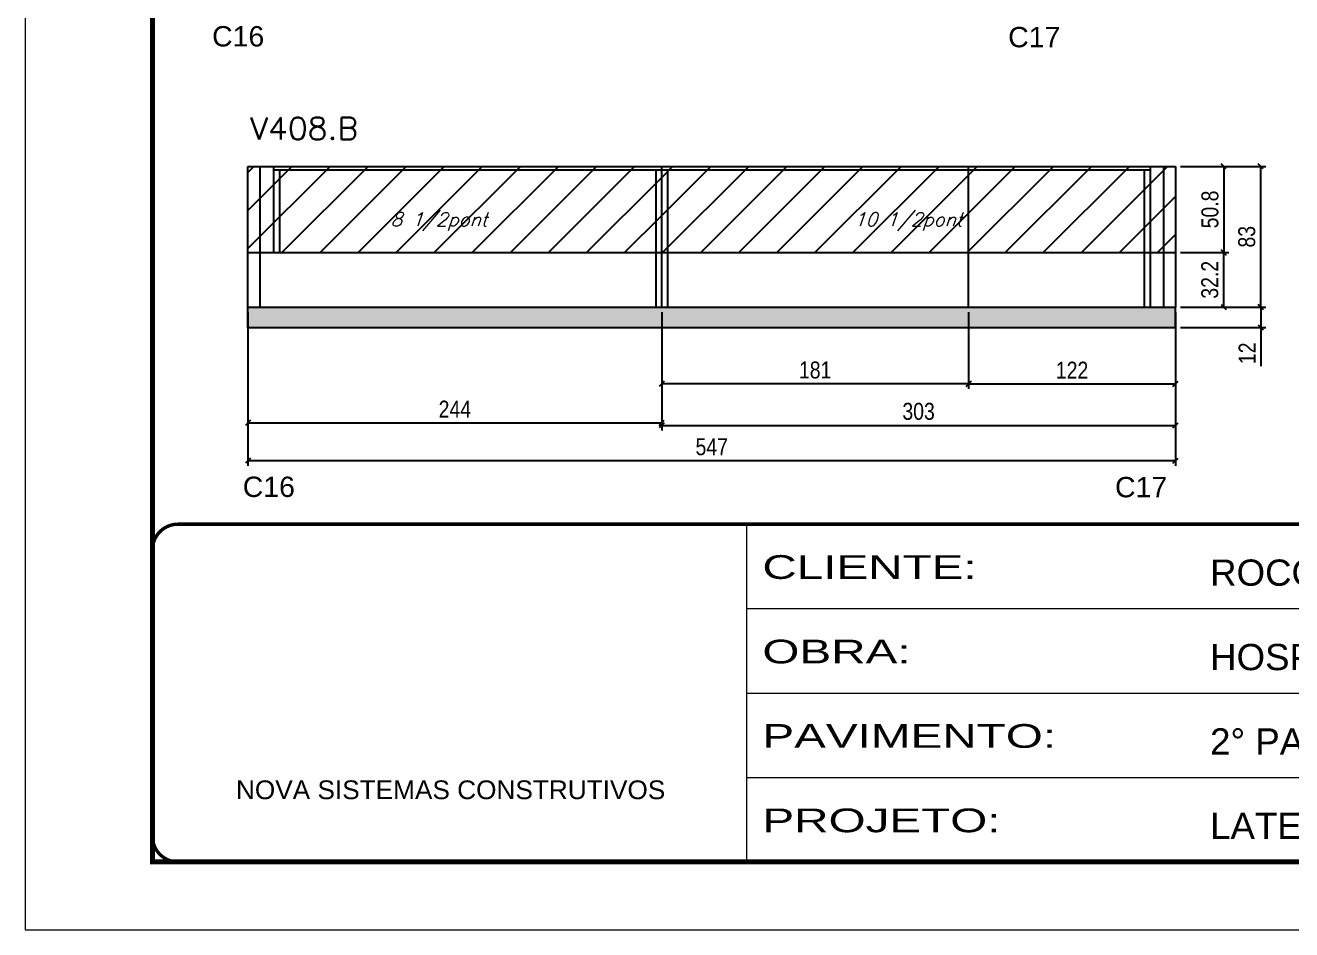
# Model space of a CAD drawing. Extents: x 137137 to 143418, y 10464 to 34486.
# Drawn here: x 140334 to 141081, y 25396 to 25929 of the extents above; entities that cross this region are included whole.
import ezdxf

# ---------------------------------------------------------------- set-up
doc = ezdxf.new("R2010")
doc.units = 0
doc.linetypes.add('CONTINUO', pattern=[0])
doc.linetypes.add('DASHED', pattern=[0.75, 0.5, -0.25])
for name, color, linetype in [('5', 5, 'Continuous'), ('COTA', 241, 'Continuous'), ('Painéis', 200, 'Continuous'), ('Reaproveitamento', 251, 'Continuous'), ('SARR_2.2x7', 40, 'Continuous'), ('SARR_3.5x7', 81, 'Continuous'), ('texto', 7, 'Continuous')]:
    doc.layers.add(name, color=color, linetype=linetype)
for name, color, linetype, lineweight in [('Folhas', 255, 'Continuous', 9), ('SARRAFO DE PRESSAO', 251, 'DASHED', 9), ('Texto Seção', 7, 'Continuous', 15)]:
    doc.layers.add(name, color=color, linetype=linetype, lineweight=lineweight)
doc.styles.add('ARIAL', font='arial.ttf')
doc.styles.add('COTA TECNICA', font='techl___.ttf', dxfattribs={"height": 10})
doc.styles.add('REGUA-120', font='ROMANS.shx', dxfattribs={"height": 15})
doc.styles.add('Romans', font='romans.shx')
doc.styles.get("Standard").update_dxf_attribs({"font": 'arial.ttf'})
doc.styles.add('Tecnologia', font='')
doc.styles.get('Tecnologia').set_extended_font_data('Forgotten Futurist')
doc.dimstyles.new('PAINEL', dxfattribs={"dimtxt": 10, "dimasz": 3, "dimexe": 3, "dimexo": 3, "dimgap": 3, "dimtad": 1, "dimdec": 1, "dimzin": 12, "dimdsep": 46, "dimtxsty": 'COTA TECNICA', "dimblk1": 'OBLIQUE', "dimblk2": 'OBLIQUE', "dimsah": 1, "dimcen": 0.9, "dimclrd": 4, "dimclre": 4, "dimclrt": 240, "dimadec": 1, "dimazin": 3, "dimtfac": 1, "dimtdec": 1, "dimtmove": 0, "dimatfit": 3, "dimfxl": 1, "dimtolj": 1, "dimtzin": 12, "dimarcsym": 0})
pattern_1 = [(45, (914.072, -220.935), (-11.2253202, 11.2253202), [])]

# ---------------------------------------------------------------- blocks, each defined once
blk = doc.blocks.new('9999999999')
at = {"color": 30, "linetype": 'CONTINUO'}
for p, q in [((98564.56, 34230.21), (98564.56, 34429.45)), ((98564.56, 34379.64), (99583.98, 34379.64)), ((98564.56, 34329.83), (99487.98, 34329.83)), ((98564.56, 34280.02), (99487.98, 34280.02))]:
    blk.add_line(p, q, dxfattribs=at)
at = {"color": 30, "linetype": 'CONTINUO', "const_width": 2}
blk.add_lwpolyline([(99583.98, 34230.21), (99583.98, 34414.45, 0.414214), (99568.98, 34429.45), (98228.98, 34429.45, 0.414214), (98213.98, 34414.45), (98213.98, 34245.21, 0.414214), (98228.98, 34230.21), (99583.98, 34230.21)], format="xyb", dxfattribs=at)
at = {"layer": 'Folhas'}
blk.add_lwpolyline([(98138.98, 34190.21), (99623.98, 34190.21), (99623.98, 35240.21), (98138.98, 35240.21)], close=True, dxfattribs=at)
at = {"layer": 'Folhas', "color": 30, "const_width": 3}
blk.add_lwpolyline([(98213.98, 34230.21), (99583.98, 34230.21), (99583.98, 35200.21), (98213.98, 35200.21)], close=True, dxfattribs=at)
at = {"color": 7, "linetype": 'Continuous', "ltscale": 5, "style": 'ARIAL'}
for s, height, p in [('ROCONTEC', 15.483, (98837.68, 34393.13)), ('HOSPITAL ASSUNÇÃO', 15.4829, (98837.68, 34343.32)), ('2° PAVIMENTO', 15.4829, (98837.68, 34293.51)), ('NOVA SISTEMAS CONSTRUTIVOS', 11.0592, (98263.19, 34267.21)), ('LATERAIS DE VIGAS', 15.4829, (98837.68, 34243.7))]:
    blk.add_text(s, height=height, dxfattribs=at).set_placement(p)
at = {"layer": 'Folhas', "color": 7, "style": 'Tecnologia', "width": 1.5}
for s, p in [('CLIENTE:', (98573.65, 34397.17)), ('OBRA:', (98573.65, 34347.31)), ('PAVIMENTO:', (98573.65, 34297.5)), ('PROJETO:', (98573.65, 34247.69))]:
    blk.add_text(s, height=14, dxfattribs=at).set_placement(p)
blk = doc.blocks.new('_Oblique')
at = {"color": 0, "linetype": 'ByBlock', "lineweight": -2}
blk.add_line((-0.5, -0.5), (0.5, 0.5), dxfattribs=at)
blk = doc.blocks.new('*D2123')
at = {"layer": 'COTA', "color": 4, "linetype": 'ByBlock', "lineweight": -2, "transparency": 16777216}
for p, q in [((140709.59, 25760.09), (140709.59, 25690.31)), ((141012.59, 25760.09), (141012.59, 25690.31)), ((140709.59, 25693.31), (141012.59, 25693.31))]:
    blk.add_line(p, q, dxfattribs=at)
at = {"layer": 'Defpoints', "color": 0, "linetype": 'ByBlock', "transparency": 16777216}
for p in [(140709.59, 25763.09), (141012.59, 25763.09), (141012.59, 25693.31)]:
    blk.add_point(p, dxfattribs=at)
at = {"layer": 'COTA', "color": 4, "linetype": 'ByBlock', "lineweight": -2, "transparency": 16777216, "xscale": 3, "yscale": 3, "zscale": 3, "rotation": 180}
blk.add_blockref('_Oblique', (140709.59, 25693.31), dxfattribs=at)
at = {"layer": 'COTA', "color": 4, "linetype": 'ByBlock', "lineweight": -2, "transparency": 16777216, "xscale": 3, "yscale": 3, "zscale": 3}
blk.add_blockref('_Oblique', (141012.59, 25693.31), dxfattribs=at)
at = {"layer": 'COTA', "color": 240, "linetype": 'ByBlock', "transparency": 16777216, "insert": (140861.09, 25701.53), "char_height": 10, "attachment_point": 5, "style": 'COTA TECNICA'}
blk.add_mtext('\\A1;303', dxfattribs=at)
blk = doc.blocks.new('*D2124')
at = {"layer": 'COTA', "color": 4, "linetype": 'ByBlock', "lineweight": -2, "transparency": 16777216}
for p, q in [((140709.59, 25760.09), (140709.59, 25714.82)), ((140890.59, 25760.09), (140890.59, 25714.82)), ((140890.59, 25717.82), (140709.59, 25717.82))]:
    blk.add_line(p, q, dxfattribs=at)
at = {"layer": 'Defpoints', "color": 0, "linetype": 'ByBlock', "transparency": 16777216}
for p in [(140709.59, 25763.09), (140890.59, 25763.09), (140709.59, 25717.82)]:
    blk.add_point(p, dxfattribs=at)
at = {"layer": 'COTA', "color": 4, "linetype": 'ByBlock', "lineweight": -2, "transparency": 16777216, "xscale": 3, "yscale": 3, "zscale": 3, "rotation": 180}
blk.add_blockref('_Oblique', (140709.59, 25717.82), dxfattribs=at)
at = {"layer": 'COTA', "color": 4, "linetype": 'ByBlock', "lineweight": -2, "transparency": 16777216, "xscale": 3, "yscale": 3, "zscale": 3}
blk.add_blockref('_Oblique', (140890.59, 25717.82), dxfattribs=at)
at = {"layer": 'COTA', "color": 240, "linetype": 'ByBlock', "transparency": 16777216, "insert": (140800.09, 25725.92), "char_height": 10, "attachment_point": 5, "style": 'COTA TECNICA'}
blk.add_mtext('\\A1;181', dxfattribs=at)
blk = doc.blocks.new('*D2125')
at = {"layer": 'COTA', "color": 4, "linetype": 'ByBlock', "lineweight": -2, "transparency": 16777216}
for p, q in [((140890.59, 25760.09), (140890.59, 25714.82)), ((141012.59, 25760.09), (141012.59, 25714.82)), ((140890.59, 25717.82), (141012.59, 25717.82))]:
    blk.add_line(p, q, dxfattribs=at)
at = {"layer": 'Defpoints', "color": 0, "linetype": 'ByBlock', "transparency": 16777216}
for p in [(140890.59, 25763.09), (141012.59, 25763.09), (141012.59, 25717.82)]:
    blk.add_point(p, dxfattribs=at)
at = {"layer": 'COTA', "color": 4, "linetype": 'ByBlock', "lineweight": -2, "transparency": 16777216, "xscale": 3, "yscale": 3, "zscale": 3, "rotation": 180}
blk.add_blockref('_Oblique', (140890.59, 25717.82), dxfattribs=at)
at = {"layer": 'COTA', "color": 4, "linetype": 'ByBlock', "lineweight": -2, "transparency": 16777216, "xscale": 3, "yscale": 3, "zscale": 3}
blk.add_blockref('_Oblique', (141012.59, 25717.82), dxfattribs=at)
at = {"layer": 'COTA', "color": 240, "linetype": 'ByBlock', "transparency": 16777216, "insert": (140951.59, 25725.88), "char_height": 10, "attachment_point": 5, "style": 'COTA TECNICA'}
blk.add_mtext('\\A1;122', dxfattribs=at)
blk = doc.blocks.new('*D2126')
at = {"layer": 'COTA', "color": 4, "linetype": 'ByBlock', "lineweight": -2, "transparency": 16777216}
for p, q in [((141015.59, 25846.09), (141044.07, 25846.09)), ((141041.07, 25846.09), (141041.07, 25795.29)), ((141015.59, 25795.29), (141044.07, 25795.29))]:
    blk.add_line(p, q, dxfattribs=at)
at = {"layer": 'Defpoints', "color": 0, "linetype": 'ByBlock', "transparency": 16777216}
for p in [(141012.59, 25846.09), (141012.59, 25795.29), (141041.07, 25795.29)]:
    blk.add_point(p, dxfattribs=at)
at = {"layer": 'COTA', "color": 4, "linetype": 'ByBlock', "lineweight": -2, "transparency": 16777216, "xscale": 3, "yscale": 3, "zscale": 3}
for p, rotation in [((141041.07, 25846.09), 90), ((141041.07, 25795.29), 270)]:
    blk.add_blockref('_Oblique', p, dxfattribs=dict(at, rotation=rotation))
at = {"layer": 'COTA', "color": 240, "linetype": 'ByBlock', "transparency": 16777216, "insert": (141032.94, 25820.69), "char_height": 10, "attachment_point": 5, "rotation": 90, "style": 'COTA TECNICA'}
blk.add_mtext('\\A1;50.8', dxfattribs=at)
blk = doc.blocks.new('*D2127')
at = {"layer": 'COTA', "color": 4, "linetype": 'ByBlock', "lineweight": -2, "transparency": 16777216}
for p, q in [((141015.59, 25763.09), (141065.88, 25763.09)), ((141062.88, 25763.09), (141062.88, 25751.09)), ((141015.59, 25751.09), (141065.88, 25751.09)), ((141062.88, 25751.09), (141062.88, 25728.18))]:
    blk.add_line(p, q, dxfattribs=at)
at = {"layer": 'Defpoints', "color": 0, "linetype": 'ByBlock', "transparency": 16777216}
for p in [(141012.59, 25763.09), (141062.88, 25763.09), (141012.59, 25751.09)]:
    blk.add_point(p, dxfattribs=at)
at = {"layer": 'COTA', "color": 4, "linetype": 'ByBlock', "lineweight": -2, "transparency": 16777216, "xscale": 3, "yscale": 3, "zscale": 3}
for p, rotation in [((141062.88, 25763.09), 90), ((141062.88, 25751.09), 270)]:
    blk.add_blockref('_Oblique', p, dxfattribs=dict(at, rotation=rotation))
at = {"layer": 'COTA', "color": 240, "linetype": 'ByBlock', "transparency": 16777216, "insert": (141054.82, 25735.83), "char_height": 10, "attachment_point": 5, "rotation": 90, "style": 'COTA TECNICA'}
blk.add_mtext('\\A1;12', dxfattribs=at)
blk = doc.blocks.new('*D2128')
at = {"layer": 'COTA', "color": 4, "linetype": 'ByBlock', "lineweight": -2, "transparency": 16777216}
for p, q in [((141015.59, 25846.09), (141065.88, 25846.09)), ((141062.88, 25763.09), (141062.88, 25846.09)), ((141015.59, 25763.09), (141065.88, 25763.09))]:
    blk.add_line(p, q, dxfattribs=at)
at = {"layer": 'Defpoints', "color": 0, "linetype": 'ByBlock', "transparency": 16777216}
for p in [(141012.59, 25846.09), (141062.88, 25846.09), (141012.59, 25763.09)]:
    blk.add_point(p, dxfattribs=at)
at = {"layer": 'COTA', "color": 4, "linetype": 'ByBlock', "lineweight": -2, "transparency": 16777216, "xscale": 3, "yscale": 3, "zscale": 3}
for p, rotation in [((141062.88, 25846.09), 90), ((141062.88, 25763.09), 270)]:
    blk.add_blockref('_Oblique', p, dxfattribs=dict(at, rotation=rotation))
at = {"layer": 'COTA', "color": 240, "linetype": 'ByBlock', "transparency": 16777216, "insert": (141054.64, 25804.59), "char_height": 10, "attachment_point": 5, "rotation": 90, "style": 'COTA TECNICA'}
blk.add_mtext('\\A1;83', dxfattribs=at)
blk = doc.blocks.new('*D2129')
at = {"layer": 'COTA', "color": 4, "linetype": 'ByBlock', "lineweight": -2, "transparency": 16777216}
for p, q in [((140465.59, 25760.09), (140465.59, 25669.5)), ((141012.59, 25760.09), (141012.59, 25669.5)), ((140465.59, 25672.5), (141012.59, 25672.5))]:
    blk.add_line(p, q, dxfattribs=at)
at = {"layer": 'Defpoints', "color": 0, "linetype": 'ByBlock', "transparency": 16777216}
for p in [(140465.59, 25763.09), (141012.59, 25763.09), (141012.59, 25672.5)]:
    blk.add_point(p, dxfattribs=at)
at = {"layer": 'COTA', "color": 4, "linetype": 'ByBlock', "lineweight": -2, "transparency": 16777216, "xscale": 3, "yscale": 3, "zscale": 3, "rotation": 180}
blk.add_blockref('_Oblique', (140465.59, 25672.5), dxfattribs=at)
at = {"layer": 'COTA', "color": 4, "linetype": 'ByBlock', "lineweight": -2, "transparency": 16777216, "xscale": 3, "yscale": 3, "zscale": 3}
blk.add_blockref('_Oblique', (141012.59, 25672.5), dxfattribs=at)
at = {"layer": 'COTA', "color": 240, "linetype": 'ByBlock', "transparency": 16777216, "insert": (140739.09, 25680.61), "char_height": 10, "attachment_point": 5, "style": 'COTA TECNICA'}
blk.add_mtext('\\A1;547', dxfattribs=at)
blk = doc.blocks.new('*D2130')
at = {"layer": 'COTA', "color": 4, "lineweight": -2, "ltscale": 25, "transparency": 16777216}
for p, q in [((141015.59, 25795.29), (141044.07, 25795.29)), ((141041.07, 25763.09), (141041.07, 25795.29)), ((141015.59, 25763.09), (141044.07, 25763.09))]:
    blk.add_line(p, q, dxfattribs=at)
at = {"layer": 'Defpoints', "color": 0, "ltscale": 25, "transparency": 16777216}
for p in [(141012.59, 25795.29), (141041.07, 25795.29), (141012.59, 25763.09)]:
    blk.add_point(p, dxfattribs=at)
at = {"layer": 'COTA', "color": 4, "lineweight": -2, "ltscale": 25, "transparency": 16777216, "xscale": 3, "yscale": 3, "zscale": 3}
for p, rotation in [((141041.07, 25795.29), 90), ((141041.07, 25763.09), 270)]:
    blk.add_blockref('_Oblique', p, dxfattribs=dict(at, rotation=rotation))
at = {"layer": 'COTA', "color": 240, "ltscale": 25, "transparency": 16777216, "insert": (141032.85, 25779.19), "char_height": 10, "attachment_point": 5, "rotation": 90, "style": 'COTA TECNICA'}
blk.add_mtext('\\A1;32.2', dxfattribs=at)
blk = doc.blocks.new('*D2131')
at = {"layer": 'COTA', "color": 4, "lineweight": -2, "ltscale": 25, "transparency": 16777216}
for p, q in [((140465.59, 25760.09), (140465.59, 25691.81)), ((140709.59, 25760.09), (140709.59, 25691.81)), ((140465.59, 25694.81), (140709.59, 25694.81))]:
    blk.add_line(p, q, dxfattribs=at)
at = {"layer": 'Defpoints', "color": 0, "ltscale": 25, "transparency": 16777216}
for p in [(140465.59, 25763.09), (140709.59, 25763.09), (140709.59, 25694.81)]:
    blk.add_point(p, dxfattribs=at)
at = {"layer": 'COTA', "color": 4, "lineweight": -2, "ltscale": 25, "transparency": 16777216, "xscale": 3, "yscale": 3, "zscale": 3, "rotation": 180}
blk.add_blockref('_Oblique', (140465.59, 25694.81), dxfattribs=at)
at = {"layer": 'COTA', "color": 4, "lineweight": -2, "ltscale": 25, "transparency": 16777216, "xscale": 3, "yscale": 3, "zscale": 3}
blk.add_blockref('_Oblique', (140709.59, 25694.81), dxfattribs=at)
at = {"layer": 'COTA', "color": 240, "ltscale": 25, "transparency": 16777216, "insert": (140587.59, 25702.88), "char_height": 10, "attachment_point": 5, "style": 'COTA TECNICA'}
blk.add_mtext('\\A1;244', dxfattribs=at)

msp = doc.modelspace()

# ---------------------------------------------------------------- hatches: boundary and pattern name
at = {"layer": 'COTA', "ltscale": 25}
h = msp.add_hatch(dxfattribs=at)
h.set_pattern_fill('AR-CONC', color=256, scale=0.03)
h.set_pattern_definition([(50, (898.58, -7111.586), (5.46554007, -0.47817257), [0.5715, -6.2865]), (355, (898.58, -7111.586), (-1.05730264, 5.73170536), [0.4572, -5.02921753]), (100.4514447, (899.0357, -7111.6257), (4.40823741, 5.25353256), [0.48570026, -5.34270734]), (46.1842, (898.58, -7110.062), (8.13237123, -1.26126984), [0.85725, -9.42975]), (96.6355576, (899.258, -7110.167), (7.122124, 7.42278374), [0.7285507, -8.01406824]), (351.184151, (898.58, -7110.062), (7.122124, 7.42278374), [0.685799, -7.54379196]), (21, (899.342, -7110.443), (4.54843174, -3.06795595), [0.5715, -6.2865]), (326, (899.342, -7110.443), (1.85406085, 5.52563898), [0.4572, -5.0292]), (71.451445, (899.721, -7110.6985), (6.40249258, 2.45768307), [0.48570026, -5.34269813]), (37.5, (898.5802, -7111.5858), (0.092658098, 2.536651166), [0, -4.96824, 0, -5.1054, 0, -5.04825]), (7.5, (898.5802, -7111.5858), (2.004589875, 3.005417245), [0, -2.91084, 0, -4.85394, 0, -1.92405]), (327.5, (896.881, -7111.5858), (4.067717855, -0.17186232), [0, -1.905, 0, -5.9436, 0, -7.8867]), (317.5, (896.119, -7111.5858), (4.44387544, 0.76279473), [0, -2.4765, 0, -3.94716, 0, -5.6007])])
h.paths.add_polyline_path([(141012.59, 25763.09), (141012.59, 25751.09), (140465.59, 25751.09), (140465.59, 25763.09)])
at = {"layer": 'Reaproveitamento', "ltscale": 25}
h = msp.add_hatch(dxfattribs=at)
h.set_pattern_fill('ANSI31', color=256, scale=5)
h.set_pattern_definition(pattern_1)
h.paths.add_polyline_path([(140465.59, 25846.09), (140465.59, 25795.29), (140709.59, 25795.29), (140709.59, 25846.09)])
h.paths.add_polyline_path([(140541.83, 25805.51), (140609.45, 25805.51), (140614.95, 25821.48), (140547.33, 25821.48)], flags=24)
h = msp.add_hatch(dxfattribs=at)
h.set_pattern_fill('ANSI31', color=256, scale=5)
h.set_pattern_definition(pattern_1)
h.paths.add_polyline_path([(140768.59, 25846.09), (140709.59, 25846.09), (140709.59, 25795.29), (140768.59, 25795.29)])
h = msp.add_hatch(dxfattribs=at)
h.set_pattern_fill('ANSI31', color=256, scale=5)
h.set_pattern_definition(pattern_1)
h.paths.add_polyline_path([(141012.59, 25846.09), (140768.59, 25846.09), (140768.59, 25795.29), (141012.59, 25795.29)])
h.paths.add_polyline_path([(140814.58, 25805.51), (140888.67, 25805.51), (140894.17, 25821.48), (140820.08, 25821.48)], flags=24)

# ---------------------------------------------------------------- linework, layer by layer
at = {"layer": 'COTA', "linetype": 'ByBlock'}
for p, q in [((140465.59, 25751.09), (140465.59, 25763.09)), ((141012.59, 25751.09), (141012.59, 25763.09)), ((140465.59, 25751.09), (141012.59, 25751.09))]:
    msp.add_line(p, q, dxfattribs=at)
at = {"layer": 'Painéis', "linetype": 'ByBlock'}
for p, q in [((140465.59, 25795.29), (140465.59, 25846.09)), ((140465.59, 25846.09), (141012.59, 25846.09)), ((140709.59, 25763.09), (140709.59, 25846.09)), ((140890.59, 25763.09), (140890.59, 25846.09)), ((141012.59, 25846.09), (141012.59, 25763.09)), ((140465.59, 25763.09), (140465.59, 25795.29)), ((140465.59, 25795.29), (141012.59, 25795.29)), ((140465.59, 25763.09), (141012.59, 25763.09))]:
    msp.add_line(p, q, dxfattribs=at)
at = {"layer": 'SARR_2.2x7', "linetype": 'Continuous'}
for p, q in [((140472.59, 25846.09), (140472.59, 25795.29)), ((140709.59, 25843.89), (140480.59, 25843.89)), ((140997.59, 25843.89), (140709.59, 25843.89)), ((141005.59, 25846.09), (141005.59, 25795.29)), ((140465.59, 25795.29), (140472.59, 25795.29)), ((140472.59, 25795.29), (140472.59, 25763.09)), ((141005.59, 25795.29), (141005.59, 25763.09))]:
    msp.add_line(p, q, dxfattribs=at)
at = {"layer": 'SARR_3.5x7'}
for p, q in [((140480.59, 25846.09), (140480.59, 25795.29)), ((140484.09, 25843.89), (140484.09, 25795.29)), ((140706.09, 25843.89), (140706.09, 25763.09)), ((140713.09, 25843.89), (140713.09, 25763.09)), ((140994.09, 25843.89), (140994.09, 25763.09)), ((140997.59, 25846.09), (140997.59, 25763.09))]:
    msp.add_line(p, q, dxfattribs=at)

# ---------------------------------------------------------------- block references
at = {"layer": 'SARRAFO DE PRESSAO', "color": 6, "linetype": 'ByBlock'}
msp.add_blockref('9999999999', (42195.31, -8794.45), dxfattribs=at)

# ---------------------------------------------------------------- texts
at = {"layer": '5', "linetype": 'Continuous'}
for s, p in [('C16', (140444.45, 25916.86)), ('C17', (140913.92, 25916.39)), ('C16', (140462.53, 25651.05)), ('C17', (140976.94, 25650.87))]:
    msp.add_text(s, height=12, rotation=0.00004, dxfattribs=at).set_placement(p)
at = {"layer": 'texto', "color": 2, "char_height": 8, "attachment_point": 5, "style": 'Romans'}
for s, insert in [('{\\Q19;\\C256;8 1/2pont}', (140578.2, 25813.5)), ('{\\Q19;\\C256;10 1/2pont}', (140854.87, 25813.5))]:
    msp.add_mtext(s, dxfattribs=dict(at, insert=insert))
at = {"layer": 'Texto Seção', "style": 'REGUA-120', "width": 1.05}
msp.add_text('V408.B', height=13, dxfattribs=at).set_placement((140466.88, 25862.01))

# ---------------------------------------------------------------- dimensions: what is measured, and where the dimension line sits
at = {"layer": 'COTA', "linetype": 'ByBlock'}
for p1, p2, distance, picture, middle in [((141012.59, 25846.09), (141012.59, 25795.29), 28.48, '*D2126', (141032.94, 25820.69)), ((141012.59, 25763.09), (141012.59, 25846.09), -50.3, '*D2128', (141054.64, 25804.59)), ((140465.59, 25763.09), (141012.59, 25763.09), -90.59, '*D2129', (140739.09, 25680.61)), ((140709.59, 25763.09), (141012.59, 25763.09), -69.78, '*D2123', (140861.09, 25701.53)), ((140890.59, 25763.09), (140709.59, 25763.09), 45.27, '*D2124', (140800.09, 25725.92)), ((140890.59, 25763.09), (141012.59, 25763.09), -45.27, '*D2125', (140951.59, 25725.88))]:
    dim = msp.add_aligned_dim(p1=p1, p2=p2, distance=distance, dimstyle='PAINEL', dxfattribs=at)
    dim.commit()
    dim.dimension.update_dxf_attribs({"geometry": picture, "text_midpoint": middle})
at = {"layer": 'COTA', "ltscale": 25}
dim = msp.add_linear_dim(base=(141041.07, 25795.29), p1=(141012.59, 25763.09), p2=(141012.59, 25795.29), angle=90, dimstyle='PAINEL', dxfattribs=at)
dim.commit()
dim.dimension.update_dxf_attribs({"geometry": '*D2130', "text_midpoint": (141041.07, 25779.19), "dimtype": 160})
dim = msp.add_linear_dim(base=(140709.59, 25694.81), p1=(140465.59, 25763.09), p2=(140709.59, 25763.09), dimstyle='PAINEL', dxfattribs=at)
dim.commit()
dim.dimension.update_dxf_attribs({"geometry": '*D2131', "text_midpoint": (140587.59, 25702.88)})
at = {"layer": 'COTA', "linetype": 'ByBlock'}
dim = msp.add_linear_dim(base=(141062.88, 25763.09), p1=(141012.59, 25751.09), p2=(141012.59, 25763.09), angle=90, dimstyle='PAINEL', dxfattribs=at)
dim.commit()
dim.dimension.update_dxf_attribs({"geometry": '*D2127', "text_midpoint": (141062.88, 25735.83), "dimtype": 161})

doc.saveas('drawing.dxf')
